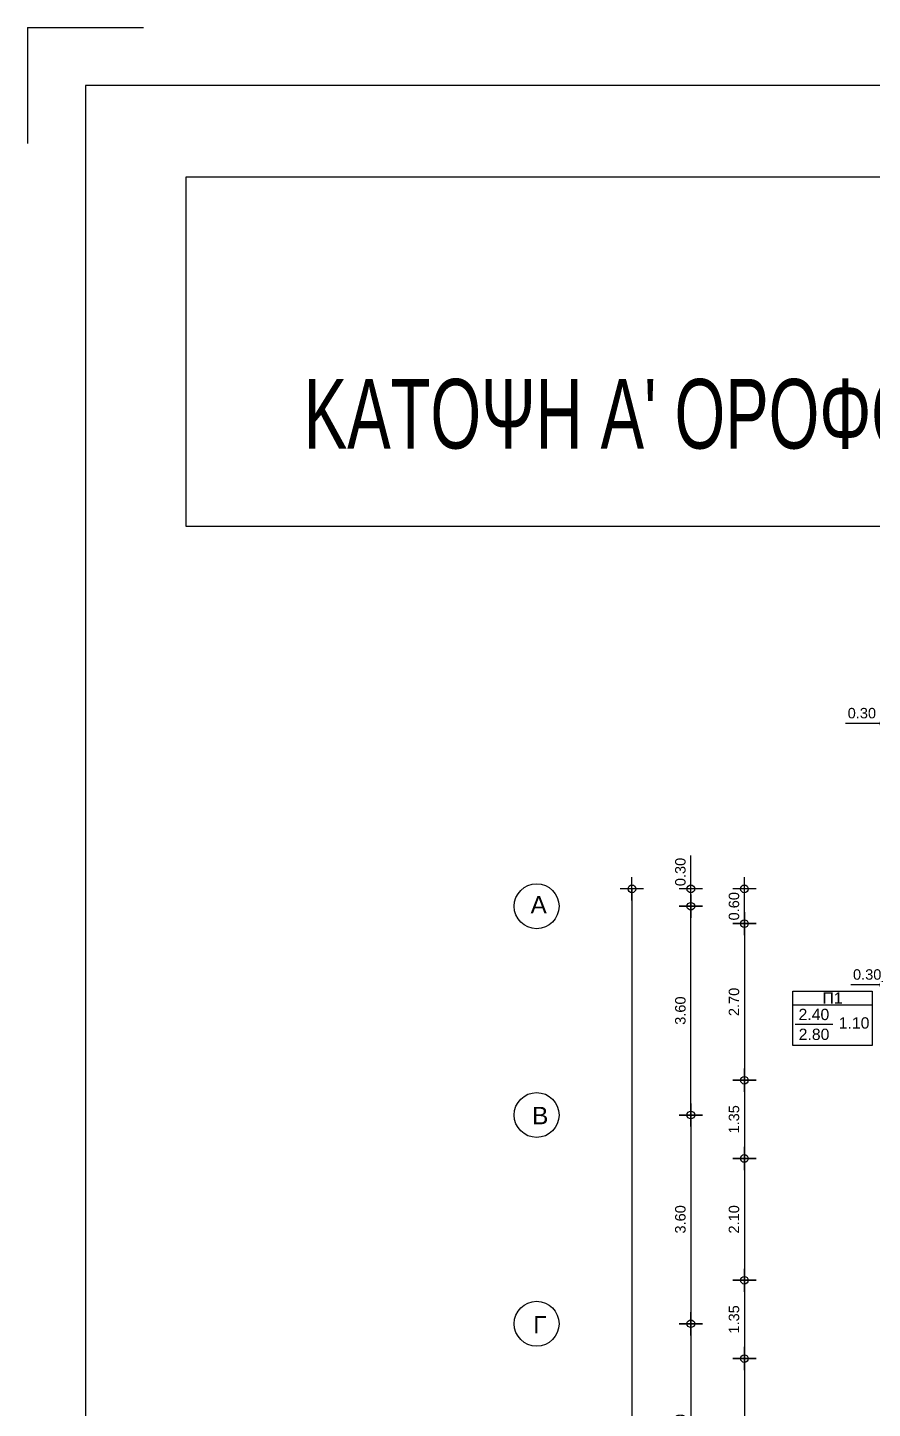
# Model space of a CAD drawing. Header units: metres. Extents: x -11 to 85, y -301 to 135.
# Drawn here: x 0 to 14.57, y -107.57 to -83.75 of the extents above; entities that cross this region are included whole.
import ezdxf

# ---------------------------------------------------------------- set-up
doc = ezdxf.new("R2010")
doc.units = ezdxf.units.M
doc.header["$LTSCALE"] = 0.036
doc.header["$PDMODE"] = 2
for name, color, linetype in [('arxitek aorofos', 252, 'Continuous'), ('BORDER', 5, 'Continuous'), ('DIMBLK', 252, 'Continuous'), ('LAYER-ON', 4, 'Continuous'), ('MARKS', 2, 'Continuous'), ('NOTES', 3, 'Continuous')]:
    doc.layers.add(name, color=color, linetype=linetype)
doc.styles.add('COMU-N', font='arial.ttf')
doc.styles.add('outu-c', font='ugoutl-s.shx', dxfattribs={"width": 0.7})
doc.styles.get("Standard").update_dxf_attribs({"font": 'arial.ttf'})
doc.dimstyles.new('CADWDOT', dxfattribs={"dimscale": 0.1, "dimtxt": 1.8, "dimasz": 0.08, "dimexe": 2, "dimexo": 0, "dimgap": 0.09, "dimtad": 0, "dimrnd": 0.001, "dimzin": 0, "dimdsep": 46, "dimtxsty": 'Standard', "dimblk1": 'ARTDIM', "dimblk2": 'ARTDIM', "dimsah": 1, "dimcen": 0.09, "dimdle": 0.05, "dimse1": 1, "dimse2": 1, "dimadec": 0, "dimazin": 0, "dimtfac": 1, "dimtmove": 0, "dimatfit": 3, "dimldrblk": 'ARTDIM', "dimfxl": 2, "dimtvp": 0.9999, "dimtolj": 1, "dimtzin": 0, "dimarcsym": 0})

# ---------------------------------------------------------------- blocks, each defined once
blk = doc.blocks.new('art103')
at = {"layer": 'BORDER'}
for p, q in [((20.75, 14.6), (0.25, 14.6)), ((0.25, 14.6), (0.25, 0.25))]:
    blk.add_line(p, q, dxfattribs=at)
at = {"layer": 'MARKS'}
for q in [(0, 14.35), (0.5, 14.85)]:
    blk.add_line((0, 14.85), q, dxfattribs=at)
blk = doc.blocks.new('ARTDIM')
at = {"layer": 'DIMBLK'}
for p, q in [((-24.9975, 0), (24.9975, 0)), ((0, -24.9975), (0, 24.9975))]:
    blk.add_line(p, q, dxfattribs=at)
blk.add_circle((0, 0), 8.25, dxfattribs=at)
blk = doc.blocks.new('*D986')
at = {"layer": 'arxitek aorofos', "color": 0, "lineweight": -2}
for p, q in [((14.774, -95.757), (14.106, -95.757)), ((15.066, -95.757), (14.782, -95.757))]:
    blk.add_line(p, q, dxfattribs=at)
at = {"layer": 'Defpoints', "color": 0, "transparency": 16777216}
for p in [(14.774, -95.757), (15.074, -95.757), (14.774, -97.888)]:
    blk.add_point(p, dxfattribs=at)
at = {"layer": 'arxitek aorofos', "color": 0, "lineweight": -2, "xscale": 0.008, "yscale": 0.008, "zscale": 0.008, "rotation": 180}
blk.add_blockref('ARTDIM', (14.774, -95.757), dxfattribs=at)
at = {"layer": 'arxitek aorofos', "color": 0, "lineweight": -2, "xscale": 0.008, "yscale": 0.008, "zscale": 0.008}
blk.add_blockref('ARTDIM', (15.074, -95.757), dxfattribs=at)
at = {"layer": 'arxitek aorofos', "color": 0, "insert": (14.39, -95.578), "char_height": 0.18, "attachment_point": 5}
blk.add_mtext('\\A1;0.30', dxfattribs=at)
blk = doc.blocks.new('*D1003')
at = {"layer": 'arxitek aorofos', "color": 0, "lineweight": -2}
blk.add_line((10.423, -98.615), (10.423, -127.999), dxfattribs=at)
at = {"layer": 'Defpoints', "color": 0, "transparency": 16777216}
for p in [(13.537, -98.607), (10.423, -128.007), (13.537, -128.007)]:
    blk.add_point(p, dxfattribs=at)
at = {"layer": 'arxitek aorofos', "color": 0, "lineweight": -2, "xscale": 0.008, "yscale": 0.008, "zscale": 0.008}
for p, rotation in [((10.423, -98.607), 90), ((10.423, -128.007), 270)]:
    blk.add_blockref('ARTDIM', p, dxfattribs=dict(at, rotation=rotation))
at = {"layer": 'arxitek aorofos', "color": 0, "insert": (10.243, -113.307), "char_height": 0.18, "attachment_point": 5, "rotation": 90}
blk.add_mtext('\\A1;29.40', dxfattribs=at)
blk = doc.blocks.new('*D1004')
at = {"layer": 'arxitek aorofos', "color": 0, "lineweight": -2}
blk.add_line((11.44, -102.499), (11.44, -98.915), dxfattribs=at)
at = {"layer": 'Defpoints', "color": 0, "transparency": 16777216}
for p in [(7.93, -98.907), (11.44, -98.907), (7.93, -102.507)]:
    blk.add_point(p, dxfattribs=at)
at = {"layer": 'arxitek aorofos', "color": 0, "lineweight": -2, "xscale": 0.008, "yscale": 0.008, "zscale": 0.008}
for p, rotation in [((11.44, -98.907), 90), ((11.44, -102.507), 270)]:
    blk.add_blockref('ARTDIM', p, dxfattribs=dict(at, rotation=rotation))
at = {"layer": 'arxitek aorofos', "color": 0, "insert": (11.26, -100.707), "char_height": 0.18, "attachment_point": 5, "rotation": 90}
blk.add_mtext('\\A1;3.60', dxfattribs=at)
blk = doc.blocks.new('*D1005')
at = {"layer": 'arxitek aorofos', "color": 0, "lineweight": -2}
for p, q in [((11.44, -98.607), (11.44, -98.033)), ((11.44, -98.899), (11.44, -98.615))]:
    blk.add_line(p, q, dxfattribs=at)
at = {"layer": 'Defpoints', "color": 0, "transparency": 16777216}
for p in [(11.44, -98.607), (13.537, -98.607), (13.537, -98.907)]:
    blk.add_point(p, dxfattribs=at)
at = {"layer": 'arxitek aorofos', "color": 0, "lineweight": -2, "xscale": 0.008, "yscale": 0.008, "zscale": 0.008}
for p, rotation in [((11.44, -98.607), 90), ((11.44, -98.907), 270)]:
    blk.add_blockref('ARTDIM', p, dxfattribs=dict(at, rotation=rotation))
at = {"layer": 'arxitek aorofos', "color": 0, "insert": (11.26, -98.316), "char_height": 0.18, "attachment_point": 5, "rotation": 90}
blk.add_mtext('\\A1;0.30', dxfattribs=at)
blk = doc.blocks.new('*D1006')
at = {"layer": 'arxitek aorofos', "color": 0, "lineweight": -2}
blk.add_line((11.44, -102.515), (11.44, -106.099), dxfattribs=at)
at = {"layer": 'Defpoints', "color": 0, "transparency": 16777216}
for p in [(7.93, -102.507), (7.93, -106.107), (11.44, -106.107)]:
    blk.add_point(p, dxfattribs=at)
at = {"layer": 'arxitek aorofos', "color": 0, "lineweight": -2, "xscale": 0.008, "yscale": 0.008, "zscale": 0.008}
for p, rotation in [((11.44, -102.507), 90), ((11.44, -106.107), 270)]:
    blk.add_blockref('ARTDIM', p, dxfattribs=dict(at, rotation=rotation))
at = {"layer": 'arxitek aorofos', "color": 0, "insert": (11.26, -104.307), "char_height": 0.18, "attachment_point": 5, "rotation": 90}
blk.add_mtext('\\A1;3.60', dxfattribs=at)
blk = doc.blocks.new('*D1007')
at = {"layer": 'arxitek aorofos', "color": 0, "lineweight": -2}
blk.add_line((11.44, -106.115), (11.44, -109.699), dxfattribs=at)
at = {"layer": 'Defpoints', "color": 0, "transparency": 16777216}
for p in [(7.93, -106.107), (7.93, -109.707), (11.44, -109.707)]:
    blk.add_point(p, dxfattribs=at)
at = {"layer": 'arxitek aorofos', "color": 0, "lineweight": -2, "xscale": 0.008, "yscale": 0.008, "zscale": 0.008}
for p, rotation in [((11.44, -106.107), 90), ((11.44, -109.707), 270)]:
    blk.add_blockref('ARTDIM', p, dxfattribs=dict(at, rotation=rotation))
at = {"layer": 'arxitek aorofos', "color": 0, "insert": (11.26, -107.907), "char_height": 0.18, "attachment_point": 5, "rotation": 90}
blk.add_mtext('\\A1;3.60', dxfattribs=at)
blk = doc.blocks.new('*D1014')
at = {"layer": 'arxitek aorofos', "color": 0, "lineweight": -2}
blk.add_line((12.365, -99.199), (12.365, -98.615), dxfattribs=at)
at = {"layer": 'Defpoints', "color": 0, "transparency": 16777216}
for p in [(12.365, -98.607), (13.828, -98.607), (13.828, -99.207)]:
    blk.add_point(p, dxfattribs=at)
at = {"layer": 'arxitek aorofos', "color": 0, "lineweight": -2, "xscale": 0.008, "yscale": 0.008, "zscale": 0.008}
for p, rotation in [((12.365, -98.607), 90), ((12.365, -99.207), 270)]:
    blk.add_blockref('ARTDIM', p, dxfattribs=dict(at, rotation=rotation))
at = {"layer": 'arxitek aorofos', "color": 0, "insert": (12.185, -98.907), "char_height": 0.18, "attachment_point": 5, "rotation": 90}
blk.add_mtext('\\A1;0.60', dxfattribs=at)
blk = doc.blocks.new('*D1015')
at = {"layer": 'arxitek aorofos', "color": 0, "lineweight": -2}
blk.add_line((12.365, -99.215), (12.365, -101.899), dxfattribs=at)
at = {"layer": 'Defpoints', "color": 0, "transparency": 16777216}
for p in [(13.828, -99.207), (12.365, -101.907), (13.828, -101.907)]:
    blk.add_point(p, dxfattribs=at)
at = {"layer": 'arxitek aorofos', "color": 0, "lineweight": -2, "xscale": 0.008, "yscale": 0.008, "zscale": 0.008}
for p, rotation in [((12.365, -99.207), 90), ((12.365, -101.907), 270)]:
    blk.add_blockref('ARTDIM', p, dxfattribs=dict(at, rotation=rotation))
at = {"layer": 'arxitek aorofos', "color": 0, "insert": (12.185, -100.557), "char_height": 0.18, "attachment_point": 5, "rotation": 90}
blk.add_mtext('\\A1;2.70', dxfattribs=at)
blk = doc.blocks.new('*D1016')
at = {"layer": 'arxitek aorofos', "color": 0, "lineweight": -2}
blk.add_line((12.365, -101.915), (12.365, -103.249), dxfattribs=at)
at = {"layer": 'Defpoints', "color": 0, "transparency": 16777216}
for p in [(13.828, -101.907), (12.365, -103.257), (13.828, -103.257)]:
    blk.add_point(p, dxfattribs=at)
at = {"layer": 'arxitek aorofos', "color": 0, "lineweight": -2, "xscale": 0.008, "yscale": 0.008, "zscale": 0.008}
for p, rotation in [((12.365, -101.907), 90), ((12.365, -103.257), 270)]:
    blk.add_blockref('ARTDIM', p, dxfattribs=dict(at, rotation=rotation))
at = {"layer": 'arxitek aorofos', "color": 0, "insert": (12.185, -102.582), "char_height": 0.18, "attachment_point": 5, "rotation": 90}
blk.add_mtext('\\A1;1.35', dxfattribs=at)
blk = doc.blocks.new('*D1017')
at = {"layer": 'arxitek aorofos', "color": 0, "lineweight": -2}
blk.add_line((12.365, -103.265), (12.365, -105.349), dxfattribs=at)
at = {"layer": 'Defpoints', "color": 0, "transparency": 16777216}
for p in [(13.828, -103.257), (12.365, -105.357), (13.828, -105.357)]:
    blk.add_point(p, dxfattribs=at)
at = {"layer": 'arxitek aorofos', "color": 0, "lineweight": -2, "xscale": 0.008, "yscale": 0.008, "zscale": 0.008}
for p, rotation in [((12.365, -103.257), 90), ((12.365, -105.357), 270)]:
    blk.add_blockref('ARTDIM', p, dxfattribs=dict(at, rotation=rotation))
at = {"layer": 'arxitek aorofos', "color": 0, "insert": (12.185, -104.307), "char_height": 0.18, "attachment_point": 5, "rotation": 90}
blk.add_mtext('\\A1;2.10', dxfattribs=at)
blk = doc.blocks.new('*D1018')
at = {"layer": 'arxitek aorofos', "color": 0, "lineweight": -2}
blk.add_line((12.365, -105.365), (12.365, -106.699), dxfattribs=at)
at = {"layer": 'Defpoints', "color": 0, "transparency": 16777216}
for p in [(13.828, -105.357), (12.365, -106.707), (13.828, -106.707)]:
    blk.add_point(p, dxfattribs=at)
at = {"layer": 'arxitek aorofos', "color": 0, "lineweight": -2, "xscale": 0.008, "yscale": 0.008, "zscale": 0.008}
for p, rotation in [((12.365, -105.357), 90), ((12.365, -106.707), 270)]:
    blk.add_blockref('ARTDIM', p, dxfattribs=dict(at, rotation=rotation))
at = {"layer": 'arxitek aorofos', "color": 0, "insert": (12.185, -106.032), "char_height": 0.18, "attachment_point": 5, "rotation": 90}
blk.add_mtext('\\A1;1.35', dxfattribs=at)
blk = doc.blocks.new('*D1019')
at = {"layer": 'arxitek aorofos', "color": 0, "lineweight": -2}
blk.add_line((12.365, -106.715), (12.365, -109.549), dxfattribs=at)
at = {"layer": 'Defpoints', "color": 0, "transparency": 16777216}
for p in [(13.828, -106.707), (12.365, -109.557), (13.828, -109.557)]:
    blk.add_point(p, dxfattribs=at)
at = {"layer": 'arxitek aorofos', "color": 0, "lineweight": -2, "xscale": 0.008, "yscale": 0.008, "zscale": 0.008}
for p, rotation in [((12.365, -106.707), 90), ((12.365, -109.557), 270)]:
    blk.add_blockref('ARTDIM', p, dxfattribs=dict(at, rotation=rotation))
at = {"layer": 'arxitek aorofos', "color": 0, "insert": (12.185, -108.132), "char_height": 0.18, "attachment_point": 5, "rotation": 90}
blk.add_mtext('\\A1;2.85', dxfattribs=at)
blk = doc.blocks.new('*D1086')
at = {"layer": 'arxitek aorofos', "color": 0, "lineweight": -2}
for p, q in [((14.774, -100.265), (14.199, -100.265)), ((15.066, -100.265), (14.782, -100.265))]:
    blk.add_line(p, q, dxfattribs=at)
at = {"layer": 'Defpoints', "color": 0, "transparency": 16777216}
for p in [(14.774, -99.538), (15.074, -99.538), (14.774, -100.265)]:
    blk.add_point(p, dxfattribs=at)
at = {"layer": 'arxitek aorofos', "color": 0, "lineweight": -2, "xscale": 0.008, "yscale": 0.008, "zscale": 0.008, "rotation": 180}
blk.add_blockref('ARTDIM', (14.774, -100.265), dxfattribs=at)
at = {"layer": 'arxitek aorofos', "color": 0, "lineweight": -2, "xscale": 0.008, "yscale": 0.008, "zscale": 0.008}
blk.add_blockref('ARTDIM', (15.074, -100.265), dxfattribs=at)
at = {"layer": 'arxitek aorofos', "color": 0, "insert": (14.482, -100.085), "char_height": 0.18, "attachment_point": 5}
blk.add_mtext('\\A1;0.30', dxfattribs=at)

msp = doc.modelspace()

# ---------------------------------------------------------------- linework, layer by layer
at = {"layer": 'arxitek aorofos'}
for p, q in [((13.202, -101.307), (13.202, -100.37)), ((13.202, -100.37), (14.57, -100.37)), ((14.57, -100.37), (14.57, -101.307)), ((14.57, -100.615), (13.202, -100.615)), ((13.241, -100.941), (13.887, -100.941)), ((14.57, -101.307), (13.202, -101.307))]:
    msp.add_line(p, q, dxfattribs=at)
for centre in [(8.78, -98.907), (8.78, -102.507), (8.78, -106.107)]:
    msp.add_circle(centre, 0.387, dxfattribs=at)
at = {"layer": 'NOTES', "color": 2}
msp.add_lwpolyline([(2.733, -86.33), (18.968, -86.33), (18.968, -92.357), (2.733, -92.357)], close=True, dxfattribs=at)

# ---------------------------------------------------------------- block references
at = {"layer": 'LAYER-ON', "xscale": 4, "yscale": 4, "zscale": 4}
msp.add_blockref('art103', (0, -143.155), dxfattribs=at)

# ---------------------------------------------------------------- texts
at = {"layer": 'arxitek aorofos', "style": 'COMU-N'}
for s, height, p in [('Α', 0.3, (8.676, -99.031)), ('Π1', 0.195, (13.71, -100.588)), ('2.40', 0.195, (13.298, -100.87)), ('1.10', 0.195, (13.991, -101.017)), ('2.80', 0.195, (13.3, -101.213)), ('Β', 0.3, (8.703, -102.667)), ('Γ', 0.3, (8.721, -106.275))]:
    msp.add_text(s, height=height, dxfattribs=at).set_placement(p)
at = {"layer": 'NOTES', "color": 2, "style": 'outu-c', "width": 0.7}
msp.add_text("ΚΑΤΟΨΗ Α' ΟΡΟΦΟΥ", height=1.2, dxfattribs=at).set_placement((4.764, -91.014))

# ---------------------------------------------------------------- dimensions: what is measured, and where the dimension line sits
at = {"layer": 'arxitek aorofos'}
dim = msp.add_linear_dim(base=(14.774, -95.757), p1=(15.074, -95.757), p2=(14.774, -97.888), dimstyle='CADWDOT', dxfattribs=at)
dim.commit()
dim.dimension.update_dxf_attribs({"geometry": '*D986', "text_midpoint": (14.39, -95.757), "dimtype": 160})
for base, p1, p2, picture, middle in [((11.44, -98.607), (13.537, -98.907), (13.537, -98.607), '*D1005', (11.26, -98.316)), ((10.423, -128.007), (13.537, -98.607), (13.537, -128.007), '*D1003', (10.243, -113.307)), ((12.365, -98.607), (13.828, -99.207), (13.828, -98.607), '*D1014', (12.185, -98.907)), ((11.44, -98.907), (7.93, -102.507), (7.93, -98.907), '*D1004', (11.26, -100.707)), ((12.365, -101.907), (13.828, -99.207), (13.828, -101.907), '*D1015', (12.185, -100.557)), ((12.365, -103.257), (13.828, -101.907), (13.828, -103.257), '*D1016', (12.185, -102.582)), ((11.44, -106.107), (7.93, -102.507), (7.93, -106.107), '*D1006', (11.26, -104.307)), ((12.365, -105.357), (13.828, -103.257), (13.828, -105.357), '*D1017', (12.185, -104.307)), ((12.365, -106.707), (13.828, -105.357), (13.828, -106.707), '*D1018', (12.185, -106.032)), ((11.44, -109.707), (7.93, -106.107), (7.93, -109.707), '*D1007', (11.26, -107.907)), ((12.365, -109.557), (13.828, -106.707), (13.828, -109.557), '*D1019', (12.185, -108.132))]:
    dim = msp.add_linear_dim(base=base, p1=p1, p2=p2, angle=90, dimstyle='CADWDOT', dxfattribs=at)
    dim.commit()
    dim.dimension.update_dxf_attribs({"geometry": picture, "text_midpoint": middle})
dim = msp.add_linear_dim(base=(14.774, -100.265), p1=(15.074, -99.538), p2=(14.774, -99.538), dimstyle='CADWDOT', dxfattribs=at)
dim.commit()
dim.dimension.update_dxf_attribs({"geometry": '*D1086', "text_midpoint": (14.482, -100.085)})

doc.saveas('drawing.dxf')
